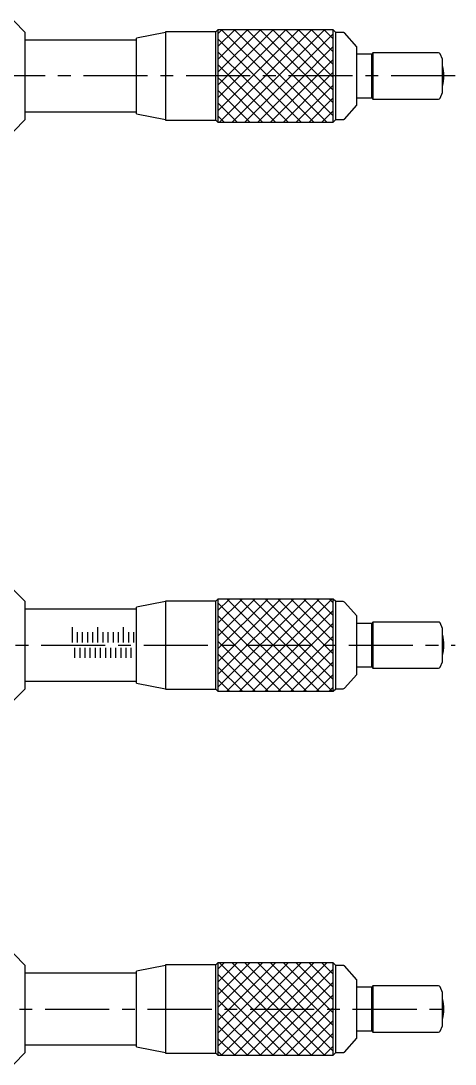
# Model space of a CAD drawing. Extents: x 19 to 461, y 13 to 234.
# Drawn here: x 158.3 to 243, y 28.2 to 231.8 of the extents above; entities that cross this region are included whole.
import ezdxf

# ---------------------------------------------------------------- set-up
doc = ezdxf.new("R2010")
doc.units = 0
doc.header["$LTSCALE"] = 10
doc.linetypes.add('CENTER', pattern=[2, 1.25, -0.25, 0.25, -0.25])
doc.layers.get('0').update_dxf_attribs({"linetype": 'CONTINUOUS'})
doc.layers.add('CENTER', color=1, linetype='CENTER')

msp = doc.modelspace()

# ---------------------------------------------------------------- linework, layer by layer
at = {"color": 7, "linetype": 'CONTINUOUS'}
for p, q in [((159.144929, 229.525), (156.894929, 231.775)), ((196.744929, 230.025), (196.344929, 229.625)), ((196.744929, 230.025), (196.744929, 212.025)), ((219.244929, 230.025), (196.744929, 230.025)), ((219.244929, 212.025), (219.244929, 230.025)), ((219.744929, 229.525), (219.244929, 230.025)), ((159.144929, 212.525), (159.144929, 229.525)), ((180.844929, 228.025), (159.144929, 228.025)), ((186.544929, 229.525), (180.844929, 228.417032)), ((180.844929, 213.632968), (180.844929, 228.417032)), ((186.544929, 229.625), (186.544929, 212.425)), ((196.344929, 229.625), (186.544929, 229.625)), ((196.344929, 212.425), (196.344929, 229.625)), ((219.744929, 212.525), (219.744929, 229.525)), ((221.210608, 229.525), (219.744929, 229.525)), ((223.844929, 226.725), (221.43439, 229.424805)), ((223.844929, 215.325), (223.844929, 226.725)), ((226.744929, 225.275), (223.844929, 225.275)), ((226.994929, 225.525), (226.744929, 225.275)), ((226.744929, 216.775), (226.744929, 225.275)), ((226.994929, 225.525), (226.994929, 216.525)), ((239.804725, 225.525), (226.994929, 225.525)), ((240.544929, 224.275), (240.079843, 225.344625)), ((240.544929, 217.775), (240.544929, 224.275)), ((223.844929, 216.775), (226.744929, 216.775)), ((226.744929, 216.775), (226.994929, 216.525)), ((226.994929, 216.525), (239.804725, 216.525)), ((240.079843, 216.705375), (240.544929, 217.775)), ((159.144929, 214.025), (180.844929, 214.025)), ((221.43439, 212.625195), (223.844929, 215.325)), ((156.894929, 210.275), (159.144929, 212.525)), ((180.844929, 213.632968), (186.544929, 212.525)), ((186.544929, 212.425), (196.344929, 212.425)), ((196.344929, 212.425), (196.744929, 212.025)), ((196.744929, 212.025), (219.244929, 212.025)), ((219.244929, 212.025), (219.744929, 212.525)), ((219.744929, 212.525), (221.210608, 212.525)), ((159.144929, 118.475), (156.894929, 120.725)), ((159.144929, 101.475), (159.144929, 118.475)), ((186.544929, 118.475), (180.844929, 117.367032)), ((186.544929, 118.575), (186.544929, 101.375)), ((196.344929, 118.575), (186.544929, 118.575)), ((196.744929, 118.975), (196.344929, 118.575)), ((196.344929, 101.375), (196.344929, 118.575)), ((196.744929, 118.975), (196.744929, 100.975)), ((219.244929, 118.975), (196.744929, 118.975)), ((219.244929, 100.975), (219.244929, 118.975)), ((219.744929, 118.475), (219.244929, 118.975)), ((219.744929, 101.475), (219.744929, 118.475)), ((221.210608, 118.475), (219.744929, 118.475)), ((223.844929, 115.675), (221.43439, 118.374805)), ((180.844929, 116.975), (159.144929, 116.975)), ((180.844929, 102.582968), (180.844929, 117.367032)), ((223.844929, 104.275), (223.844929, 115.675)), ((226.744929, 114.225), (223.844929, 114.225)), ((226.994929, 114.475), (226.744929, 114.225)), ((226.744929, 105.725), (226.744929, 114.225)), ((226.994929, 114.475), (226.994929, 105.475)), ((239.804725, 114.475), (226.994929, 114.475)), ((240.544929, 113.225), (240.079843, 114.294625)), ((240.544929, 106.725), (240.544929, 113.225)), ((240.079843, 105.655375), (240.544929, 106.725)), ((221.43439, 101.575195), (223.844929, 104.275)), ((223.844929, 105.725), (226.744929, 105.725)), ((226.744929, 105.725), (226.994929, 105.475)), ((226.994929, 105.475), (239.804725, 105.475)), ((159.144929, 102.975), (180.844929, 102.975)), ((180.844929, 102.582968), (186.544929, 101.475)), ((156.894929, 99.225), (159.144929, 101.475)), ((186.544929, 101.375), (196.344929, 101.375)), ((196.344929, 101.375), (196.744929, 100.975)), ((196.744929, 100.975), (219.244929, 100.975)), ((219.244929, 100.975), (219.744929, 101.475)), ((219.744929, 101.475), (221.210608, 101.475)), ((159.144929, 47.475), (156.894929, 49.725)), ((159.144929, 30.475), (159.144929, 47.475)), ((186.544929, 47.475), (180.844929, 46.367032)), ((186.544929, 47.575), (186.544929, 30.375)), ((196.344929, 47.575), (186.544929, 47.575)), ((196.744929, 47.975), (196.344929, 47.575)), ((196.344929, 30.375), (196.344929, 47.575)), ((196.744929, 47.975), (196.744929, 29.975)), ((219.244929, 47.975), (196.744929, 47.975)), ((219.244929, 29.975), (219.244929, 47.975)), ((219.744929, 47.475), (219.244929, 47.975)), ((219.744929, 38.975), (219.744929, 47.475)), ((221.210608, 47.475), (219.744929, 47.475)), ((223.844929, 44.675), (221.43439, 47.374805)), ((180.844929, 45.975), (159.144929, 45.975)), ((180.844929, 31.582968), (180.844929, 46.367032)), ((223.844929, 33.275), (223.844929, 44.675)), ((226.744929, 43.225), (223.844929, 43.225)), ((226.994929, 43.475), (226.744929, 43.225)), ((226.744929, 34.725), (226.744929, 43.225)), ((226.994929, 43.475), (226.994929, 34.475)), ((239.804725, 43.475), (226.994929, 43.475)), ((240.544929, 42.225), (240.079843, 43.294625)), ((240.544929, 35.725), (240.544929, 42.225)), ((219.744929, 30.475), (219.744929, 38.975)), ((223.844929, 34.725), (226.744929, 34.725)), ((226.744929, 34.725), (226.994929, 34.475)), ((240.079843, 34.655375), (240.544929, 35.725)), ((221.43439, 30.575195), (223.844929, 33.275)), ((226.994929, 34.475), (239.804725, 34.475)), ((159.144929, 31.975), (180.844929, 31.975)), ((180.844929, 31.582968), (186.544929, 30.475)), ((156.894929, 28.225), (159.144929, 30.475)), ((186.544929, 30.375), (196.344929, 30.375)), ((196.344929, 30.375), (196.744929, 29.975)), ((196.744929, 29.975), (219.244929, 29.975)), ((219.244929, 29.975), (219.744929, 30.475)), ((219.744929, 30.475), (221.210608, 30.475))]:
    msp.add_line(p, q, dxfattribs=at)
at = {"color": 3, "linetype": 'CONTINUOUS'}
for p, q in [((196.744929, 229.244929), (197.525, 230.025)), ((196.744929, 226.744929), (200.025, 230.025)), ((196.744929, 224.244929), (202.525, 230.025)), ((196.744929, 221.744929), (205.025, 230.025)), ((197.475, 230.025), (207.5, 220)), ((197.5, 220), (207.525, 230.025)), ((199.975, 230.025), (210, 220)), ((200, 220), (210.025, 230.025)), ((202.475, 230.025), (212.5, 220)), ((202.5, 220), (212.525, 230.025)), ((204.975, 230.025), (215, 220)), ((205, 220), (215.025, 230.025)), ((207.475, 230.025), (217.5, 220)), ((207.5, 220), (217.525, 230.025)), ((209.975, 230.025), (219.244929, 220.755071)), ((212.475, 230.025), (219.244929, 223.255071)), ((214.975, 230.025), (219.244929, 225.755071)), ((217.475, 230.025), (219.244929, 228.255071)), ((196.744929, 228.255071), (205, 220)), ((210, 220), (219.244929, 229.244929)), ((212.5, 220), (219.244929, 226.744929)), ((196.744929, 225.755071), (202.5, 220)), ((215, 220), (219.244929, 224.244929)), ((196.744929, 223.255071), (200, 220)), ((196.744929, 220.755071), (197.5, 220)), ((196.744929, 219.244929), (197.5, 220)), ((196.744929, 216.744929), (200, 220)), ((196.744929, 214.244929), (202.5, 220)), ((197.025, 212.025), (205, 220)), ((197.5, 220), (205.475, 212.025)), ((199.525, 212.025), (207.5, 220)), ((200, 220), (207.975, 212.025)), ((202.025, 212.025), (210, 220)), ((202.5, 220), (210.475, 212.025)), ((204.525, 212.025), (212.5, 220)), ((205, 220), (212.975, 212.025)), ((207.025, 212.025), (215, 220)), ((207.5, 220), (215.475, 212.025)), ((209.525, 212.025), (217.5, 220)), ((210, 220), (217.975, 212.025)), ((212.5, 220), (219.244929, 213.255071)), ((215, 220), (219.244929, 215.755071)), ((217.5, 220), (219.244929, 221.744929)), ((217.5, 220), (219.244929, 218.255071)), ((196.744929, 218.255071), (202.975, 212.025)), ((212.025, 212.025), (219.244929, 219.244929)), ((214.525, 212.025), (219.244929, 216.744929)), ((196.744929, 215.755071), (200.475, 212.025)), ((217.025, 212.025), (219.244929, 214.244929)), ((196.744929, 213.255071), (197.975, 212.025)), ((196.744929, 116.744929), (198.975, 118.975)), ((196.744929, 114.244929), (201.475, 118.975)), ((196.744929, 111.744929), (203.975, 118.975)), ((196.744929, 109.244929), (206.475, 118.975)), ((196.744929, 106.744929), (208.975, 118.975)), ((196.744929, 104.244929), (211.475, 118.975)), ((196.744929, 101.744929), (213.975, 118.975)), ((196.744929, 118.255071), (214.025, 100.975)), ((198.475, 100.975), (216.475, 118.975)), ((198.525, 118.975), (216.525, 100.975)), ((200.975, 100.975), (218.975, 118.975)), ((201.025, 118.975), (219.025, 100.975)), ((203.525, 118.975), (219.244929, 103.255071)), ((206.025, 118.975), (219.244929, 105.755071)), ((208.525, 118.975), (219.244929, 108.255071)), ((211.025, 118.975), (219.244929, 110.755071)), ((213.525, 118.975), (219.244929, 113.255071)), ((216.025, 118.975), (219.244929, 115.755071)), ((218.525, 118.975), (219.244929, 118.255071)), ((203.475, 100.975), (219.244929, 116.744929)), ((196.744929, 115.755071), (211.525, 100.975)), ((205.975, 100.975), (219.244929, 114.244929)), ((168.344929, 110.475), (168.344929, 113.475)), ((169.344929, 110.475), (169.344929, 112.475)), ((170.344929, 110.475), (170.344929, 112.475)), ((171.344929, 110.475), (171.344929, 112.475)), ((172.344929, 110.475), (172.344929, 112.475)), ((173.344929, 110.475), (173.344929, 113.475)), ((174.344929, 110.475), (174.344929, 112.475)), ((175.344929, 110.475), (175.344929, 112.475)), ((176.344929, 110.475), (176.344929, 112.475)), ((177.344929, 110.475), (177.344929, 112.475)), ((178.344929, 110.475), (178.344929, 113.475)), ((179.344929, 110.475), (179.344929, 112.475)), ((180.344929, 110.475), (180.344929, 112.475)), ((196.744929, 113.255071), (209.025, 100.975)), ((196.744929, 110.755071), (206.525, 100.975)), ((208.475, 100.975), (219.244929, 111.744929)), ((168.844929, 107.475), (168.844929, 109.475)), ((169.844929, 107.475), (169.844929, 109.475)), ((170.844929, 107.475), (170.844929, 109.475)), ((171.844929, 107.475), (171.844929, 109.475)), ((172.844929, 107.475), (172.844929, 109.475)), ((173.844929, 107.475), (173.844929, 109.475)), ((174.844929, 107.475), (174.844929, 109.475)), ((175.844929, 107.475), (175.844929, 109.475)), ((176.844929, 107.475), (176.844929, 109.475)), ((177.844929, 107.475), (177.844929, 109.475)), ((178.844929, 107.475), (178.844929, 109.475)), ((179.844929, 107.475), (179.844929, 109.475)), ((196.744929, 108.255071), (204.025, 100.975)), ((210.975, 100.975), (219.244929, 109.244929)), ((213.475, 100.975), (219.244929, 106.744929)), ((196.744929, 105.755071), (201.525, 100.975)), ((215.975, 100.975), (219.244929, 104.244929)), ((196.744929, 103.255071), (199.025, 100.975)), ((218.475, 100.975), (219.244929, 101.744929)), ((196.744929, 46.744929), (197.975, 47.975)), ((196.744929, 44.244929), (200.475, 47.975)), ((196.744929, 41.744929), (202.975, 47.975)), ((196.744929, 39.244929), (205.475, 47.975)), ((196.744929, 36.744929), (207.975, 47.975)), ((196.744929, 34.244929), (210.475, 47.975)), ((196.744929, 31.744929), (212.975, 47.975)), ((197.025, 47.975), (215.025, 29.975)), ((197.475, 29.975), (215.475, 47.975)), ((199.525, 47.975), (217.525, 29.975)), ((199.975, 29.975), (217.975, 47.975)), ((202.025, 47.975), (219.244929, 30.755071)), ((204.525, 47.975), (219.244929, 33.255071)), ((207.025, 47.975), (219.244929, 35.755071)), ((209.525, 47.975), (219.244929, 38.255071)), ((212.025, 47.975), (219.244929, 40.755071)), ((214.525, 47.975), (219.244929, 43.255071)), ((217.025, 47.975), (219.244929, 45.755071)), ((196.744929, 45.755071), (212.525, 29.975)), ((202.475, 29.975), (219.244929, 46.744929)), ((196.744929, 43.255071), (210.025, 29.975)), ((204.975, 29.975), (219.244929, 44.244929)), ((196.744929, 40.755071), (207.525, 29.975)), ((207.475, 29.975), (219.244929, 41.744929)), ((209.975, 29.975), (219.244929, 39.244929)), ((196.744929, 38.255071), (205.025, 29.975)), ((212.475, 29.975), (219.244929, 36.744929)), ((196.744929, 35.755071), (202.525, 29.975)), ((196.744929, 33.255071), (200.025, 29.975)), ((214.975, 29.975), (219.244929, 34.244929)), ((196.744929, 30.755071), (197.525, 29.975)), ((217.475, 29.975), (219.244929, 31.744929))]:
    msp.add_line(p, q, dxfattribs=at)
at = {"color": 7, "linetype": 'CONTINUOUS'}
for centre, radius, start, end in [((221.210608, 229.225), 0.3, 41.7603, 90), ((239.804725, 225.225), 0.3, 23.5, 90), ((233.844929, 221.025), 7, 0, 16.834981), ((233.844929, 221.025), 7, 343.165019, 0), ((239.804725, 216.825), 0.3, 270, 336.5), ((221.210608, 212.825), 0.3, 270, 318.2397), ((221.210608, 118.175), 0.3, 41.7603, 90), ((239.804725, 114.175), 0.3, 23.5, 90), ((233.844929, 109.975), 7, 0, 16.834981), ((233.844929, 109.975), 7, 343.165019, 0), ((239.804725, 105.775), 0.3, 270, 336.5), ((221.210608, 101.775), 0.3, 270, 318.2397), ((221.210608, 47.175), 0.3, 41.7603, 90), ((239.804725, 43.175), 0.3, 23.5, 90), ((233.844929, 38.975), 7, 0, 16.834981), ((233.844929, 38.975), 7, 343.165019, 0), ((239.804725, 34.775), 0.3, 270, 336.5), ((221.210608, 30.775), 0.3, 270, 318.2397)]:
    msp.add_arc(centre, radius, start, end, dxfattribs=at)
at = {"layer": 'CENTER', "color": 1, "linetype": 'CENTER'}
for p, q in [((243.03, 221.025), (127.95, 221.025)), ((82.27, 109.975), (243.02, 109.975)), ((83.03, 38.975), (242.9, 38.975))]:
    msp.add_line(p, q, dxfattribs=at)

doc.saveas('drawing.dxf')
